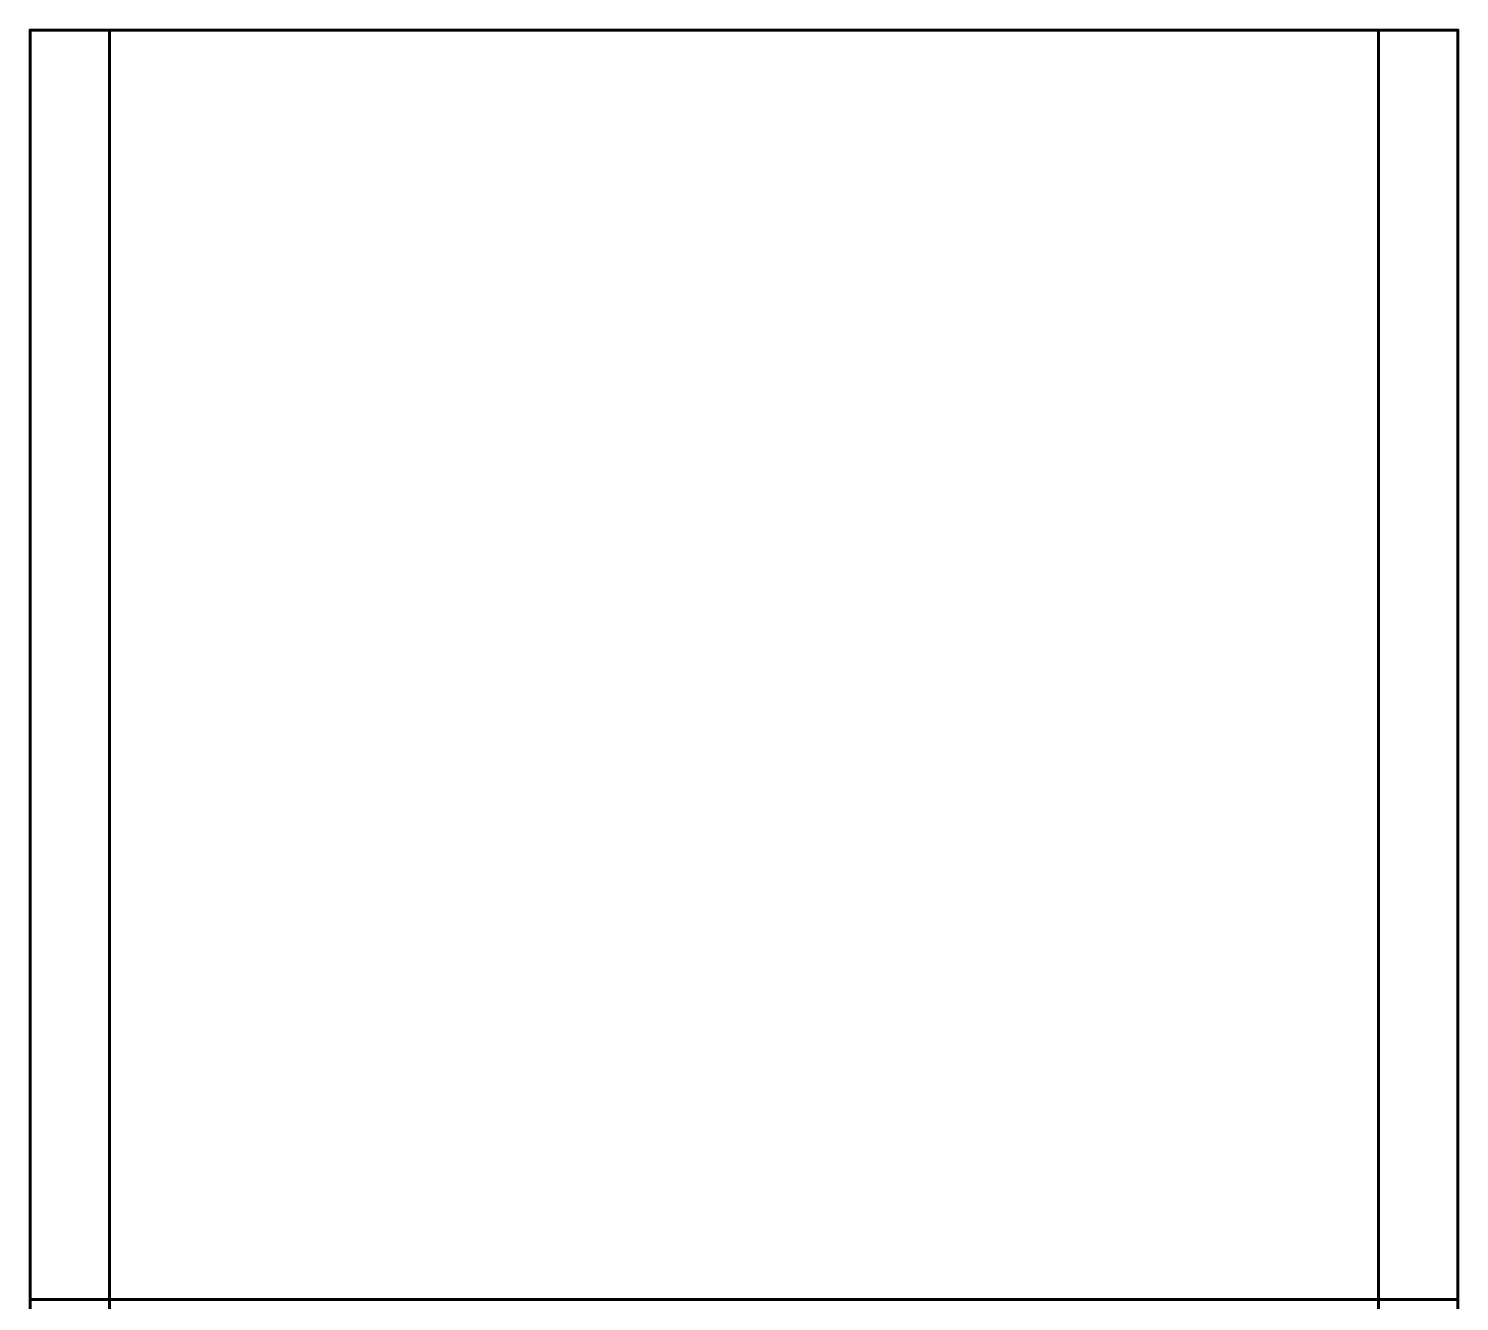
# Model space of a CAD drawing. Extents: x 60 to 151, y 116 to 276.
# Drawn here: x 60.4 to 150.6, y 196.1 to 276.3 of the extents above; entities that cross this region are included whole.
import ezdxf

# ---------------------------------------------------------------- set-up
doc = ezdxf.new("R2010")
doc.units = 0
doc.header["$MEASUREMENT"] = 0
doc.layers.add('MECHANICAL1', color=6, linetype='CONTINUOUS')

msp = doc.modelspace()

# ---------------------------------------------------------------- linework, layer by layer
at = {"layer": 'MECHANICAL1', "const_width": 0.2}
for points in [[(60.532, 196.186), (60.532, 276.186)], [(60.532, 276.186), (65.532, 276.186)], [(65.532, 196.186), (65.532, 276.186)], [(65.532, 276.186), (145.532, 276.186)], [(145.532, 196.186), (145.532, 276.186)], [(145.532, 276.186), (150.532, 276.186)], [(150.532, 196.186), (150.532, 276.186)], [(60.532, 116.186), (60.532, 196.186)], [(60.532, 196.186), (65.532, 196.186)], [(65.532, 116.186), (65.532, 196.186)], [(65.532, 196.186), (145.532, 196.186)], [(145.532, 116.186), (145.532, 196.186)], [(145.532, 196.186), (150.532, 196.186)], [(150.532, 116.186), (150.532, 196.186)]]:
    msp.add_lwpolyline(points, dxfattribs=at)
at = {"layer": 'MECHANICAL1', "const_width": 0.1}
for points in [[(60.482, 276.186, 1), (60.582, 276.186, 1)], [(60.482, 276.186, 1), (60.582, 276.186, 1)], [(65.482, 276.186, 1), (65.582, 276.186, 1)], [(65.482, 276.186, 1), (65.582, 276.186, 1)], [(65.482, 276.186, 1), (65.582, 276.186, 1)], [(145.482, 276.186, 1), (145.582, 276.186, 1)], [(145.482, 276.186, 1), (145.582, 276.186, 1)], [(145.482, 276.186, 1), (145.582, 276.186, 1)], [(150.482, 276.186, 1), (150.582, 276.186, 1)], [(150.482, 276.186, 1), (150.582, 276.186, 1)], [(60.482, 196.186, 1), (60.582, 196.186, 1)], [(60.482, 196.186, 1), (60.582, 196.186, 1)], [(60.482, 196.186, 1), (60.582, 196.186, 1)], [(65.482, 196.186, 1), (65.582, 196.186, 1)], [(65.482, 196.186, 1), (65.582, 196.186, 1)], [(65.482, 196.186, 1), (65.582, 196.186, 1)], [(65.482, 196.186, 1), (65.582, 196.186, 1)], [(145.482, 196.186, 1), (145.582, 196.186, 1)], [(145.482, 196.186, 1), (145.582, 196.186, 1)], [(145.482, 196.186, 1), (145.582, 196.186, 1)], [(145.482, 196.186, 1), (145.582, 196.186, 1)], [(150.482, 196.186, 1), (150.582, 196.186, 1)], [(150.482, 196.186, 1), (150.582, 196.186, 1)], [(150.482, 196.186, 1), (150.582, 196.186, 1)]]:
    msp.add_lwpolyline(points, format="xyb", close=True, dxfattribs=at)

doc.saveas('drawing.dxf')
